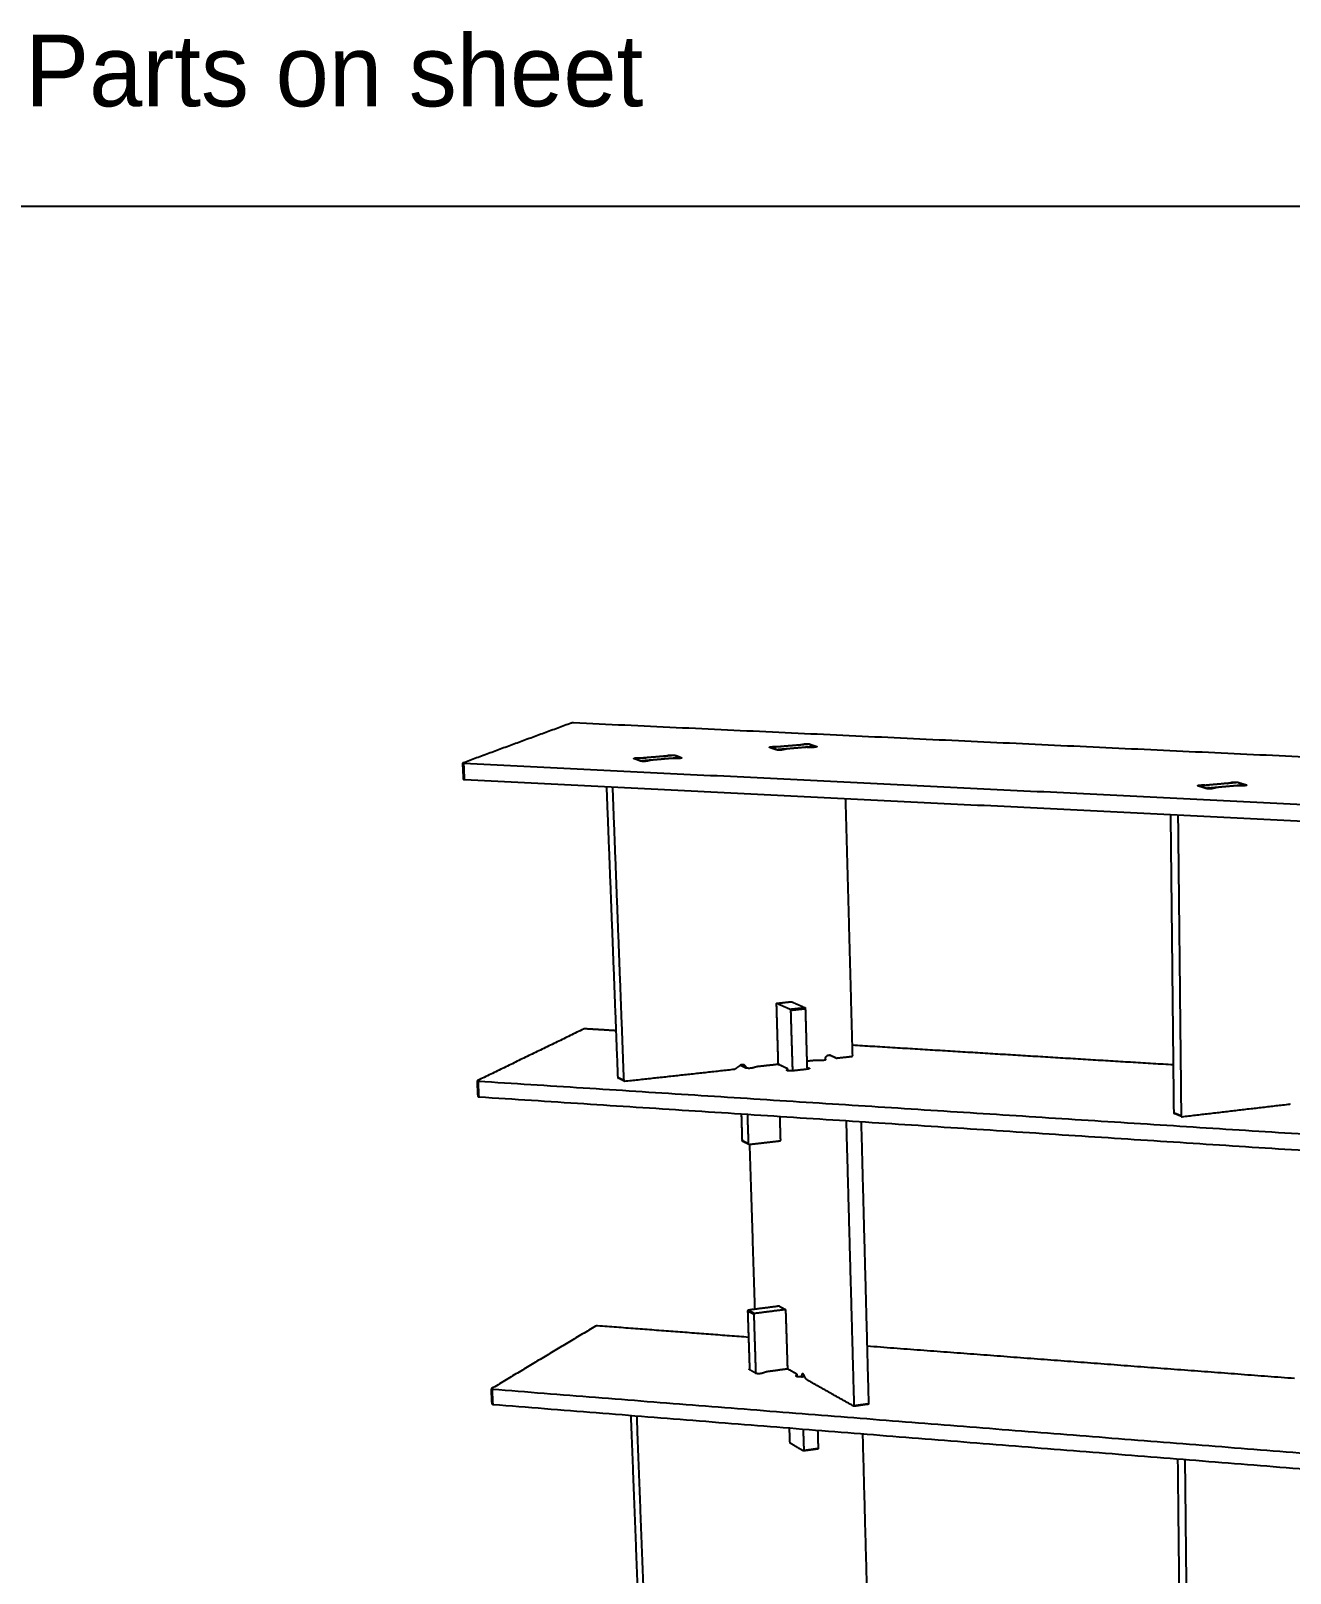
# Model space of a CAD drawing. Header units: millimetres. Extents: x -4641 to 5704, y -3753 to 2864.
# Drawn here: x 1660 to 2946, y -2179 to -603 of the extents above; entities that cross this region are included whole.
import ezdxf

# ---------------------------------------------------------------- set-up
doc = ezdxf.new("R2010")
doc.units = ezdxf.units.MM
doc.header["$MEASUREMENT"] = 0
doc.layers.add('Layer 02', color=1, linetype='Continuous', true_color=0xff0000)

msp = doc.modelspace()

# ---------------------------------------------------------------- linework, layer by layer
at = {"layer": 'Layer 02'}
for points in [[(-3623.4, -782.4), (671.7, -782.4), (4966.8, -782.4)], [(2212, -1310.7), (2156.7, -1331), (2101.4, -1351.4)], [(3891.4, -1389), (3052.8, -1349.7), (2214.3, -1310.5)], [(2421.3, -1337.9), (2418.1, -1336.8), (2414.8, -1335.6)], [(2422.2, -1337.9), (2418.9, -1336.7), (2415.7, -1335.6)], [(2419.1, -1334.7), (2422.5, -1334.7), (2425.9, -1334.7)], [(2419.1, -1335.3), (2419.1, -1335), (2419.1, -1334.7)], [(2432.8, -1337), (2427.5, -1337.4), (2422.2, -1337.9)], [(2425.9, -1334.7), (2425.9, -1334.7), (2425.9, -1334.7)], [(2432.5, -1337), (2430.5, -1337.5), (2428.4, -1337.9)], [(2450.9, -1335.5), (2441.9, -1336.2), (2432.9, -1337)], [(2444.7, -1333.1), (2446.8, -1332.7), (2448.8, -1332.2)], [(2444.7, -1333.2), (2444.7, -1333.1), (2444.7, -1333.1)], [(2448.9, -1332.8), (2448.9, -1332.5), (2448.8, -1332.2)], [(2461.6, -1334.6), (2456.3, -1335), (2451, -1335.5)], [(2458.2, -1335.5), (2454.8, -1335.5), (2451.4, -1335.4)], [(2461.6, -1334.6), (2458.3, -1333.4), (2455.1, -1332.3)], [(2455.4, -1332.3), (2458.6, -1333.5), (2461.9, -1334.6)], [(2455.9, -1332.2), (2459.2, -1333.4), (2462.4, -1334.5)], [(2455.9, -1332.5), (2455.9, -1332.4), (2455.9, -1332.2)], [(2462.5, -1335), (2462.5, -1334.8), (2462.4, -1334.5)], [(2102, -1368.1), (2101.6, -1359.8), (2101.2, -1351.5)], [(2102.3, -1351.7), (2973.6, -1394.4), (3845, -1437.1)], [(2103, -1368.3), (2102.6, -1360), (2102.3, -1351.7)], [(2282.5, -1349.5), (2279.4, -1348.3), (2276.2, -1347.1)], [(2283.3, -1349.4), (2280.2, -1348.2), (2277.1, -1347)], [(2280.7, -1346.1), (2284.1, -1346.1), (2287.6, -1346.2)], [(2280.7, -1346.7), (2280.7, -1346.4), (2280.7, -1346.1)], [(2294.2, -1348.5), (2288.8, -1348.9), (2283.3, -1349.4)], [(2287.6, -1346.2), (2287.6, -1346.2), (2287.6, -1346.2)], [(2294, -1348.5), (2291.8, -1349), (2289.6, -1349.5)], [(2312.7, -1346.9), (2303.5, -1347.7), (2294.3, -1348.5)], [(2306.8, -1344.6), (2309, -1344.1), (2311.1, -1343.6)], [(2306.8, -1344.6), (2306.8, -1344.6), (2306.8, -1344.6)], [(2311.1, -1344.2), (2311.1, -1343.9), (2311.1, -1343.6)], [(2323.7, -1346), (2318.3, -1346.5), (2312.9, -1346.9)], [(2320.1, -1346.9), (2316.7, -1346.9), (2313.2, -1346.9)], [(2323.7, -1346), (2320.5, -1344.9), (2317.4, -1343.7)], [(2317.7, -1343.8), (2320.9, -1344.9), (2324, -1346.1)], [(2318.2, -1343.6), (2321.4, -1344.8), (2324.5, -1346)], [(2318.2, -1343.9), (2318.2, -1343.8), (2318.2, -1343.6)], [(2324.6, -1346.5), (2324.6, -1346.2), (2324.5, -1346)], [(2103, -1368.3), (2973.7, -1411.6), (3844.4, -1454.9)], [(2247.9, -1375.5), (2253.7, -1524.1), (2259.4, -1672.7)], [(2254, -1375.8), (2259.8, -1525.8), (2265.5, -1675.7)], [(2860.1, -1377.4), (2856.3, -1376.2), (2852.4, -1375)], [(2861, -1377.4), (2857.1, -1376.1), (2853.2, -1374.9)], [(2856.4, -1373.9), (2859.9, -1373.9), (2863.5, -1374)], [(2856.4, -1374.6), (2856.4, -1374.3), (2856.4, -1373.9)], [(2871.6, -1376.4), (2866.3, -1376.9), (2861, -1377.4)], [(2863.5, -1374), (2863.5, -1374), (2863.5, -1374)], [(2871.4, -1376.5), (2869.4, -1377), (2867.5, -1377.5)], [(2889.8, -1374.8), (2880.8, -1375.6), (2871.7, -1376.4)], [(2882.3, -1372.3), (2884.3, -1371.8), (2886.2, -1371.3)], [(2882.3, -1372.3), (2882.3, -1372.3), (2882.3, -1372.3)], [(2886.2, -1372), (2886.2, -1371.6), (2886.2, -1371.3)], [(2900.5, -1373.8), (2895.2, -1374.3), (2889.9, -1374.8)], [(2897.4, -1374.8), (2893.8, -1374.8), (2890.2, -1374.8)], [(2900.5, -1373.8), (2896.6, -1372.6), (2892.7, -1371.4)], [(2893, -1371.4), (2896.8, -1372.6), (2900.7, -1373.8)], [(2893.5, -1371.3), (2897.4, -1372.5), (2901.3, -1373.8)], [(2893.5, -1371.6), (2893.5, -1371.4), (2893.5, -1371.3)], [(2901.3, -1374.4), (2901.3, -1374.1), (2901.3, -1373.8)], [(2499.4, -1650.2), (2495.9, -1518.9), (2492.3, -1387.7)], [(2824, -1404.2), (2825.7, -1556.5), (2827.3, -1708.8)], [(2831.6, -1404.6), (2833.3, -1558.3), (2834.9, -1712)], [(2421.9, -1596.9), (2429.4, -1596.1), (2436.9, -1595.3)], [(2422, -1596.9), (2429.5, -1596.1), (2437, -1595.3)], [(2422, -1596.9), (2428.8, -1599.9), (2435.6, -1602.9)], [(2435.6, -1602.9), (2443.1, -1602.1), (2450.6, -1601.3)], [(2436, -1604), (2443.5, -1603.2), (2451, -1602.4)], [(2436, -1604), (2436.9, -1635), (2437.9, -1666)], [(2437, -1595.3), (2443.8, -1598.3), (2450.6, -1601.3)], [(2451, -1602.4), (2451.9, -1633.4), (2452.8, -1664.3)], [(2224.5, -1623.3), (2170.4, -1649.6), (2116.2, -1675.9)], [(2257.6, -1625), (2242.2, -1624), (2226.8, -1623.1)], [(2471.5, -1654.8), (2471.5, -1654.5), (2471.5, -1654.1)], [(2475.6, -1649.8), (2475.8, -1649.8), (2475.9, -1649.9)], [(2482.4, -1652.8), (2479.2, -1651.4), (2475.9, -1649.9)], [(2476.9, -1650.1), (2479.7, -1651.5), (2482.4, -1652.8)], [(2482.8, -1652.9), (2490.7, -1652), (2498.6, -1651.2)], [(2826.8, -1659.9), (2663, -1649.9), (2499.1, -1639.8)], [(2266.4, -1676.5), (2322.6, -1670.4), (2378.8, -1664.2)], [(2379.2, -1664.1), (2381.9, -1662.1), (2384.5, -1660.2)], [(2390.3, -1663), (2387.3, -1661.6), (2384.4, -1660.2)], [(2401.4, -1661.8), (2399.3, -1662.4), (2397.3, -1663)], [(2423.1, -1659.4), (2412.4, -1660.6), (2401.8, -1661.7)], [(2432.9, -1663.7), (2428.3, -1661.6), (2423.7, -1659.4)], [(2432.2, -1665.2), (2432.6, -1664.5), (2433, -1663.8)], [(2432.2, -1665.4), (2432.2, -1665.3), (2432.2, -1665.2)], [(2433, -1663.8), (2433, -1664.8), (2433, -1665.8)], [(2433, -1665.8), (2433, -1664.8), (2433, -1663.8)], [(2452.8, -1664.3), (2445.3, -1665.2), (2437.9, -1666)], [(2460.1, -1655.4), (2456.4, -1655.8), (2452.6, -1656.2)], [(2452.8, -1662.7), (2453.2, -1662.8), (2453.6, -1662.9)], [(2453.7, -1664.2), (2453.7, -1663.5), (2453.6, -1662.9)], [(2467.3, -1655.4), (2464, -1655.4), (2460.6, -1655.4)], [(2116.8, -1692.2), (2116.4, -1684.1), (2116, -1676.1)], [(2117.8, -1692.5), (2117.4, -1684.4), (2117, -1676.4)], [(2117, -1676.4), (2974.4, -1731.4), (3831.8, -1786.4)], [(2265.5, -1675.7), (2262.5, -1674.2), (2259.4, -1672.7)], [(2265.9, -1676.4), (2262.9, -1674.9), (2259.9, -1673.4)], [(2117.8, -1692.5), (2974.4, -1748.1), (3831.1, -1803.7)], [(2835.8, -1712.8), (2890.8, -1706.3), (2945.8, -1699.9)], [(2385.6, -1709.8), (2386, -1723.5), (2386.4, -1737.2)], [(2391.8, -1710.2), (2392.3, -1725.3), (2392.8, -1740.3)], [(2425.9, -1736.5), (2425.5, -1724.5), (2425.2, -1712.4)], [(2492.7, -1716.8), (2496.7, -1862.4), (2500.7, -2008)], [(2834.9, -1712), (2831.1, -1710.4), (2827.3, -1708.8)], [(2835.4, -1712.7), (2831.6, -1711.1), (2827.8, -1709.5)], [(2508, -1717.8), (2511.8, -1861.9), (2515.6, -2005.9)], [(2392.8, -1740.3), (2389.6, -1738.8), (2386.4, -1737.2)], [(2393.2, -1741), (2390, -1739.5), (2386.9, -1737.9)], [(2393.6, -1741.1), (2409.4, -1739.3), (2425.1, -1737.5)], [(2399.7, -1909.5), (2397, -1825.3), (2394.3, -1741)], [(2424.1, -1906.4), (2408.5, -1908.4), (2392.9, -1910.4)], [(2430.4, -1909.9), (2427.2, -1908.1), (2424.1, -1906.4)], [(2424.5, -1906.5), (2427.7, -1908.2), (2430.8, -1909.9)], [(2392.1, -1911.4), (2393.1, -1941.3), (2394.1, -1971.3)], [(2398.4, -1914.9), (2395.2, -1913.1), (2392.1, -1911.4)], [(2399.2, -1913.9), (2396, -1912.2), (2392.9, -1910.4)], [(2398.4, -1914.9), (2399.4, -1944.9), (2400.3, -1974.9)], [(2430.4, -1909.9), (2414.8, -1911.9), (2399.2, -1913.9)], [(2433.1, -1970.5), (2432.2, -1940.6), (2431.2, -1910.6)], [(2236.7, -1926.8), (2183.6, -1958.7), (2130.5, -1990.6)], [(2393, -1938.2), (2316, -1932.3), (2238.9, -1926.5)], [(2950.8, -1980.3), (2732.4, -1963.8), (2514.1, -1947.3)], [(2400.3, -1974.9), (2397.2, -1973.1), (2394.1, -1971.3)], [(2411.3, -1973.5), (2409.2, -1974.2), (2407.2, -1974.9)], [(2432.7, -1970.6), (2422.1, -1972), (2411.6, -1973.4)], [(2442.3, -1975.7), (2437.8, -1973.2), (2433.2, -1970.6)], [(2441.6, -1977.6), (2442, -1976.7), (2442.4, -1975.9)], [(2441.6, -1977.8), (2441.6, -1977.7), (2441.6, -1977.6)], [(2442.4, -1975.8), (2442.4, -1977.1), (2442.5, -1978.3)], [(2442.5, -1978.3), (2442.4, -1977.1), (2442.4, -1975.9)], [(2447.2, -1978.5), (2448.8, -1978.3), (2450.3, -1978.1)], [(2451.9, -1981.1), (2450.7, -1978.8), (2449.5, -1976.5)], [(2500.4, -2008.6), (2476.2, -1995), (2452.1, -1981.3)], [(2131.1, -2006.3), (2130.7, -1998.6), (2130.4, -1990.8)], [(2132.1, -2006.7), (2131.7, -1998.9), (2131.4, -1991.1)], [(2131.4, -1991.1), (2975.2, -2057.7), (3819, -2124.3)], [(2132.1, -2006.7), (2975.2, -2073.8), (3818.4, -2141)], [(2515.4, -2006.6), (2507.9, -2007.6), (2500.5, -2008.7)], [(2500.7, -2008), (2508.2, -2006.9), (2515.6, -2005.9)], [(2272.7, -2017.9), (2278, -2154.7), (2283.3, -2291.6)], [(2278.7, -2018.4), (2284, -2157.1), (2289.3, -2295.8)], [(2435.4, -2045.3), (2435.1, -2038.1), (2434.9, -2030.8)], [(2448.8, -2031.9), (2449.1, -2042.8), (2449.5, -2053.7)], [(2449.1, -2054.3), (2442.4, -2050.4), (2435.7, -2046.4)], [(2463.6, -2033.1), (2463.9, -2042.4), (2464.1, -2051.6)], [(2515.8, -2259.9), (2512.8, -2148.3), (2509.8, -2036.8)], [(2463.9, -2052.3), (2456.6, -2053.3), (2449.2, -2054.3)], [(2449.5, -2053.7), (2456.8, -2052.6), (2464.1, -2051.6)], [(2831.3, -2062.4), (2832.8, -2202.4), (2834.4, -2342.4)], [(2838.7, -2063), (2840.2, -2205), (2841.7, -2346.9)]]:
    msp.add_open_spline(points, degree=2, dxfattribs=at)
for points, weights in [([(2214.3, -1310.5), (2212.7, -1310.4), (2212, -1310.7)], [6958.56555212, 4920.80714469, 6957.23651785]), ([(2415.7, -1335.6), (2415.4, -1335.6), (2415.2, -1335.8)], [1, 0.952291263925, 1]), ([(2422.2, -1337.9), (2421.9, -1337.9), (2421.7, -1338)], [1, 0.95821890486, 1]), ([(2425.9, -1334.7), (2426.1, -1334.7), (2426.3, -1334.7)], [1, 0.999515196501, 1]), ([(2432.9, -1337), (2432.7, -1337), (2432.5, -1337)], [1, 0.997783770367, 1]), ([(2444.5, -1333.2), (2444.6, -1333.2), (2444.7, -1333.1)], [1, 0.99847193975, 1]), ([(2451.4, -1335.4), (2451.1, -1335.4), (2450.9, -1335.5)], [1, 0.999106925365, 1]), ([(2455.4, -1332.3), (2455.2, -1332.3), (2455.1, -1332.3)], [1, 0.978356906947, 1]), ([(2462.4, -1335), (2462.2, -1334.5), (2461.6, -1334.6)], [5992.1819371, 5363.46220432, 6795.09419192]), ([(2101.4, -1351.4), (2100.6, -1351.7), (2102.3, -1351.7)], [6685.55528676, 4726.10345467, 6683.21295304]), ([(2277.1, -1347), (2276.8, -1347.1), (2276.6, -1347.3)], [1, 0.950875164049, 1]), ([(2283.3, -1349.4), (2283.1, -1349.4), (2282.9, -1349.6)], [1, 0.957452454131, 1]), ([(2287.6, -1346.2), (2287.8, -1346.2), (2288, -1346.1)], [1, 0.999511687563, 1]), ([(2294.3, -1348.5), (2294.1, -1348.5), (2294, -1348.5)], [1, 0.997898875415, 1]), ([(2306.6, -1344.6), (2306.7, -1344.6), (2306.8, -1344.6)], [1, 0.998563317348, 1]), ([(2313.2, -1346.9), (2313, -1346.9), (2312.7, -1346.9)], [1, 0.999105595098, 1]), ([(2317.7, -1343.8), (2317.5, -1343.7), (2317.4, -1343.7)], [1, 0.97638907526, 1]), ([(2324.5, -1346.5), (2324.2, -1346), (2323.7, -1346)], [5903.65626257, 5330.46074614, 6720.03973408]), ([(2102, -1368.1), (2102, -1368.3), (2103, -1368.3)], [5867.56532858, 5316.75969114, 6688.5056789]), ([(2853.2, -1374.9), (2853, -1374.9), (2852.8, -1375.1)], [1, 0.954570044073, 1]), ([(2861, -1377.4), (2860.7, -1377.4), (2860.5, -1377.5)], [1, 0.958886620692, 1]), ([(2863.5, -1374), (2863.7, -1374), (2863.9, -1374)], [1, 0.999451834838, 1]), ([(2871.7, -1376.4), (2871.6, -1376.4), (2871.4, -1376.5)], [1, 0.996953524413, 1]), ([(2882.1, -1372.3), (2882.2, -1372.3), (2882.3, -1372.3)], [1, 0.997842223065, 1]), ([(2890.2, -1374.8), (2890, -1374.8), (2889.8, -1374.8)], [1, 0.998971174904, 1]), ([(2893, -1371.4), (2892.8, -1371.4), (2892.7, -1371.4)], [1, 0.980726587281, 1]), ([(2901.3, -1374.4), (2901.1, -1373.8), (2900.5, -1373.8)], [5914.02449413, 5026.316921, 6544.5742002]), ([(2421.7, -1597.6), (2421.6, -1596.7), (2422, -1596.9)], [6853.60478817, 4846.02332043, 6852.47318004]), ([(2435.6, -1602.9), (2436, -1603.1), (2436, -1604)], [6820.64560351, 4822.33250844, 6820.10207603]), ([(2436.9, -1595.3), (2436.9, -1595.3), (2437, -1595.3)], [1, 0.966182994907, 1]), ([(2450.6, -1601.3), (2451, -1601.5), (2451, -1602.4)], [6828.93382585, 4828.19316666, 6828.39029837]), ([(2226.8, -1623.1), (2225.2, -1623), (2224.5, -1623.3)], [7063.83200726, 4995.24176896, 7062.502973]), ([(2482.4, -1652.8), (2482.6, -1652.9), (2482.8, -1652.9)], [1, 0.959243847979, 1]), ([(2498.6, -1651.2), (2499.4, -1651.1), (2499.4, -1650.2)], [6916.01615944, 4890.68751726, 6916.18257591]), ([(2378.8, -1664.2), (2379, -1664.2), (2379.2, -1664.1)], [1, 0.965788280401, 1]), ([(2401.8, -1661.7), (2401.6, -1661.8), (2401.4, -1661.8)], [1, 0.996336314354, 1]), ([(2423.7, -1659.4), (2423.5, -1659.4), (2423.1, -1659.4)], [6873.69580712, 4860.73304197, 6873.88436262]), ([(2423.3, -1659.4), (2423.4, -1659.4), (2423.5, -1659.4)], [1, 0.99943889944, 1]), ([(2433, -1663.8), (2433, -1663.7), (2432.9, -1663.7)], [6851.67284981, 6619.09755664, 6852.15262999]), ([(2460.6, -1655.4), (2460.4, -1655.4), (2460.1, -1655.4)], [1, 0.998465134967, 1]), ([(2116.2, -1675.9), (2115.4, -1676.3), (2117, -1676.4)], [6790.82174191, 4800.53807893, 6788.47940819]), ([(2259.4, -1672.7), (2259.4, -1673.2), (2259.9, -1673.4)], [6802.33089334, 5498.03595954, 5901.95432027]), ([(2265.5, -1675.7), (2265.6, -1676.6), (2266.4, -1676.5)], [6787.25467287, 4799.52172274, 6788.00917]), ([(2116.8, -1692.2), (2116.8, -1692.4), (2117.8, -1692.5)], [5959.90121481, 5400.42042245, 6793.77213404]), ([(2945.8, -1699.9), (2946.1, -1699.8), (2946.2, -1699.7)], [1, 0.964832003386, 1]), ([(2827.3, -1708.8), (2827.4, -1709.3), (2827.8, -1709.5)], [6626.86535945, 5269.4473578, 5811.22924458]), ([(2834.9, -1712), (2834.9, -1712.9), (2835.8, -1712.8)], [6611.78913899, 4675.44885387, 6612.54363611]), ([(2386.4, -1737.2), (2386.5, -1737.7), (2386.9, -1737.9)], [6896.57498545, 5574.89948881, 5983.29013784]), ([(2392.8, -1740.3), (2392.8, -1741.2), (2393.6, -1741.1)], [6881.49876499, 4866.16235936, 6882.25326211]), ([(2425.1, -1737.5), (2425.9, -1737.4), (2425.9, -1736.5)], [6899.75062038, 4879.18604429, 6899.91703685]), ([(2424.5, -1906.5), (2424.3, -1906.4), (2424.1, -1906.4)], [1, 0.950768228845, 1]), ([(2392.9, -1910.4), (2392.1, -1910.5), (2392.1, -1911.4)], [6955.69558968, 4918.09392721, 6955.52917321]), ([(2399.2, -1913.9), (2398.4, -1914), (2398.4, -1914.9)], [6940.61936922, 4907.43342948, 6940.45295274]), ([(2431.2, -1910.6), (2431.2, -1909.8), (2430.4, -1909.9)], [6958.87122461, 4920.45794401, 6958.11672748]), ([(2238.9, -1926.5), (2237.4, -1926.4), (2236.7, -1926.8)], [7169.0984437, 5069.67637999, 7167.76940943]), ([(2394.1, -1971.3), (2393.4, -1970.9), (2394, -1970.5)], [6976.03897606, 6281.17842436, 6624.71746582]), ([(2411.6, -1973.4), (2411.4, -1973.4), (2411.3, -1973.5)], [1, 0.99461818787, 1]), ([(2433.2, -1970.6), (2433.1, -1970.5), (2432.7, -1970.6)], [6978.96224355, 4935.167653, 6979.15079906]), ([(2433.2, -1970.6), (2433.1, -1970.5), (2433.1, -1970.5)], [1, 0.998155144776, 1]), ([(2442.4, -1975.9), (2442.4, -1975.8), (2442.3, -1975.7)], [6956.93928625, 6720.78700205, 6957.41906642]), ([(2452.1, -1981.3), (2452, -1981.2), (2451.9, -1981.1)], [6934.33748265, 6698.92405379, 6934.71645163]), ([(2130.5, -1990.6), (2129.8, -1991), (2131.4, -1991.1)], [6896.08817834, 4874.97268997, 6893.74584462]), ([(2131.1, -2006.3), (2131.1, -2006.6), (2132.1, -2006.7)], [6052.23197218, 5484.08750467, 6899.03857047]), ([(2500.7, -2008), (2500.7, -2008.8), (2500.4, -2008.6)], [6821.62415725, 4823.82461821, 6822.75576537]), ([(2515.6, -2005.9), (2515.7, -2006.6), (2515.4, -2006.6)], [6829.91237958, 5215.99618899, 6207.24644636]), ([(2435.7, -2046.4), (2435.4, -2046.2), (2435.4, -2045.3)], [7004.63986307, 4953.62143187, 7005.18339055]), ([(2449.5, -2053.7), (2449.5, -2054.5), (2449.1, -2054.3)], [6971.6806784, 4929.93060187, 6972.81228653]), ([(2464.1, -2051.6), (2464.2, -2052.2), (2463.9, -2052.3)], [6979.96890074, 5339.27909431, 6333.00624174])]:
    msp.add_rational_spline(points, weights, degree=2, dxfattribs=at)
for points, weights, knots in [([(2414.8, -1335.6), (2413.9, -1335.3), (2415.3, -1335), (2416.7, -1334.7), (2419.1, -1334.7)], [6788.06846751, 5881.13754937, 6792.36688347, 5884.81618235, 6794.44071244], [-10963.457083, -10963.457083, -10963.457083, -10958.746322, -10958.746322, -10954.035562, -10954.035562, -10954.035562]), ([(2455.1, -1332.3), (2449.7, -1332.7), (2444.4, -1333.2), (2435.4, -1333.9), (2426.4, -1334.7), (2421, -1335.1), (2415.7, -1335.6)], [6810.17041239, 6807.22941776, 6804.28842221, 6799.35181075, 6794.41519928, 6791.47207065, 6788.52894295], [-1690.116451, -1690.116451, -1690.116451, -1664.014998, -1664.014998, -1620.218106, -1620.218106, -1594.116451, -1594.116451, -1594.116451]), ([(2428.4, -1337.9), (2427, -1338.3), (2424.6, -1338.3), (2422.3, -1338.3), (2421.3, -1337.9)], [6772.83356638, 5864.22148434, 6770.76421029, 5864.31308907, 6772.99224705], [-10772.052496, -10772.052496, -10772.052496, -10767.341738, -10767.341738, -10762.63098, -10762.63098, -10762.63098]), ([(2448.8, -1332.2), (2449.6, -1332), (2450.7, -1332), (2454.3, -1331.7), (2455.9, -1332.2)], [6810.78953082, 7005.81608364, 7831.18214915, 5293.84532176, 6810.63085054], [-10881.504214, -10881.504214, -10881.504214, -10878.887235, -10878.887235, -10872.044026, -10872.044026, -10872.044026]), ([(2462.4, -1334.5), (2464, -1335), (2460.5, -1335.4), (2459.4, -1335.5), (2458.2, -1335.5)], [6795.55463008, 5276.56283724, 7805.19685428, 7796.63096854, 7805.19685428], [-10854.044026, -10854.044026, -10854.044026, -10847.200819, -10847.200819, -10844.909579, -10844.909579, -10844.909579]), ([(2276.2, -1347.1), (2275.3, -1346.8), (2276.8, -1346.4), (2278.3, -1346.1), (2280.7, -1346.1)], [6713.01400967, 5816.13185643, 6717.3128034, 5819.81048951, 6719.3862546], [-10560.766141, -10560.766141, -10560.766141, -10556.055381, -10556.055381, -10551.34462, -10551.34462, -10551.34462]), ([(2317.4, -1343.7), (2311.9, -1344.2), (2306.4, -1344.6), (2297.3, -1345.4), (2288.1, -1346.1), (2282.6, -1346.6), (2277.1, -1347)], [6735.11595455, 6732.17495716, 6729.23395883, 6724.29734735, 6719.36073587, 6716.41761002, 6713.47448511], [-1451.719733, -1451.719733, -1451.719733, -1425.61828, -1425.61828, -1381.821388, -1381.821388, -1355.719733, -1355.719733, -1355.719733]), ([(2289.6, -1349.5), (2288.2, -1349.8), (2285.8, -1349.8), (2283.4, -1349.8), (2282.5, -1349.5)], [6697.77910855, 5799.21561673, 6695.70975245, 5799.30722147, 6697.93778921], [-10588.187657, -10588.187657, -10588.187657, -10583.476899, -10583.476899, -10578.766141, -10578.766141, -10578.766141]), ([(2311.1, -1343.6), (2311.8, -1343.4), (2313, -1343.4), (2316.7, -1343.1), (2318.2, -1343.6)], [6735.73507298, 6928.62467646, 7744.90366733, 5235.53678714, 6735.5763927], [-10697.639375, -10697.639375, -10697.639375, -10695.022396, -10695.022396, -10688.179187, -10688.179187, -10688.179187]), ([(2324.5, -1346), (2326, -1346.5), (2322.5, -1346.8), (2321.3, -1346.9), (2320.1, -1346.9)], [6720.50017224, 5218.25430275, 7718.91837281, 7710.45742245, 7718.91837281], [-10670.179187, -10670.179187, -10670.179187, -10663.33598, -10663.33598, -10661.005938, -10661.005938, -10661.005938]), ([(2852.4, -1375), (2851.3, -1374.6), (2852.6, -1374.3), (2853.9, -1373.9), (2856.4, -1373.9)], [6537.54839298, 5664.15926933, 6541.84718453, 5667.83790184, 6543.920638], [-10508.843614, -10508.843614, -10508.843614, -10504.132856, -10504.132856, -10499.422098, -10499.422098, -10499.422098]), ([(2892.7, -1371.4), (2887.3, -1371.9), (2882, -1372.3), (2873, -1373.1), (2864, -1373.9), (2858.6, -1374.4), (2853.2, -1374.9)], [6559.65042066, 6556.70935386, 6553.76828613, 6548.83167465, 6543.89506318, 6540.95200673, 6538.00895122], [-1451.719733, -1451.719733, -1451.719733, -1425.61828, -1425.61828, -1381.821388, -1381.821388, -1355.719733, -1355.719733, -1355.719733]), ([(2867.5, -1377.5), (2866.2, -1377.8), (2863.7, -1377.8), (2861.2, -1377.8), (2860.1, -1377.4)], [6522.31349621, 5647.24107274, 6520.2441357, 5647.33267497, 6522.47217251], [-10536.265135, -10536.265135, -10536.265135, -10531.554374, -10531.554374, -10526.843614, -10526.843614, -10526.843614]), ([(2886.2, -1371.3), (2886.9, -1371.1), (2888, -1371), (2891.7, -1370.7), (2893.5, -1371.3)], [6560.26945846, 6748.16404928, 7543.19828164, 5099.22061121, 6560.11077601], [-10426.890751, -10426.890751, -10426.890751, -10424.273775, -10424.273775, -10417.430568, -10417.430568, -10417.430568]), ([(2901.3, -1373.8), (2903.2, -1374.3), (2899.7, -1374.7), (2898.5, -1374.8), (2897.4, -1374.8)], [6545.03455554, 5081.93812682, 7517.21298712, 7507.62529803, 7517.21298712], [-10399.430568, -10399.430568, -10399.430568, -10392.587359, -10392.587359, -10390.25096, -10390.25096, -10390.25096]), ([(2423.5, -1659.4), (2423.5, -1659.4), (2423.5, -1659.4), (2422.6, -1628.5), (2421.7, -1597.6)], [6874.13190209, 6874.12469466, 6874.11748723, 6863.86113554, 6853.60478817], [3077.457747, 3077.457747, 3077.457747, 3077.506829, 3077.506829, 3147.258214, 3147.258214, 3147.258214]), ([(2471.5, -1654.1), (2472.4, -1654.6), (2471, -1655), (2469.7, -1655.4), (2467.3, -1655.4)], [6900.82108519, 5975.02666984, 6896.52229147, 5971.34803678, 6894.4488403], [-14916.656644, -14916.656644, -14916.656644, -14911.945883, -14911.945883, -14907.235123, -14907.235123, -14907.235123]), ([(2471.5, -1654.1), (2471.4, -1651.9), (2473.2, -1650.5), (2475.1, -1649.2), (2476.9, -1650.1)], [6900.82108519, 5976.25080202, 6900.71349054, 5977.38354986, 6902.7814801], [-2085.557261, -2085.557261, -2085.557261, -2080.846499, -2080.846499, -2076.13574, -2076.13574, -2076.13574]), ([(2384.5, -1660.2), (2386.4, -1658.8), (2388.3, -1659.7), (2390.2, -1660.7), (2390.3, -1663)], [6851.44314842, 5934.71305744, 6853.5175588, 5937.16693846, 6855.69631912], [-2538.283635, -2538.283635, -2538.283635, -2533.572876, -2533.572876, -2528.862114, -2528.862114, -2528.862114]), ([(2397.3, -1663), (2395.9, -1663.4), (2393.5, -1663.4), (2391.2, -1663.4), (2390.3, -1663)], [6855.5376385, 5935.85280533, 6853.46828239, 5935.94441005, 6855.69631912], [-14733.686363, -14733.686363, -14733.686363, -14728.975605, -14728.975605, -14724.264847, -14724.264847, -14724.264847]), ([(2437.9, -1666), (2435.7, -1666.2), (2433.8, -1666), (2431.9, -1665.7), (2432.2, -1665.2)], [6840.61187888, 5923.726755, 6840.70114758, 5925.95279524, 6844.46789639], [-14811.460744, -14811.460744, -14811.460744, -14806.749984, -14806.749984, -14802.039224, -14802.039224, -14802.039224]), ([(2453.6, -1662.9), (2455.5, -1663.1), (2455.3, -1663.6), (2455, -1664.1), (2452.8, -1664.3)], [6856.34652042, 5937.27647776, 6852.57752283, 5932.97773538, 6848.90010122], [-14838.88226, -14838.88226, -14838.88226, -14834.171502, -14834.171502, -14829.460744, -14829.460744, -14829.460744]), ([(2407.2, -1974.9), (2405.8, -1975.4), (2403.5, -1975.4), (2401.2, -1975.4), (2400.3, -1974.9)], [6960.80407493, 6027.02575131, 6958.73471884, 6027.11735605, 6960.96275559], [-14733.686363, -14733.686363, -14733.686363, -14728.975605, -14728.975605, -14724.264847, -14724.264847, -14724.264847]), ([(2447.2, -1978.5), (2445.1, -1978.8), (2443.2, -1978.5), (2441.4, -1978.2), (2441.6, -1977.6)], [6945.87827391, 6014.89965551, 6945.96756331, 6017.12571965, 6949.73433283], [-14811.460744, -14811.460744, -14811.460744, -14806.749984, -14806.749984, -14802.039224, -14802.039224, -14802.039224]), ([(2449.5, -1976.5), (2448.7, -1974.9), (2447.9, -1975.6), (2447.1, -1976.3), (2447.2, -1978.5)], [6939.08062769, 6011.35246733, 6942.85216275, 6015.27523047, 6945.87827391], [1985.851359, 1985.851359, 1985.851359, 1990.562117, 1990.562117, 1995.27288, 1995.27288, 1995.27288])]:
    msp.add_rational_spline(points, weights, degree=2, knots=knots, dxfattribs=at)

# ---------------------------------------------------------------- texts
at = {"layer": 'Layer 02', "insert": (1654.2, -681.6), "char_height": 73.221, "width": 695.346, "attachment_point": 7, "line_spacing_factor": 0.963855}
msp.add_mtext('\\fMyriadPro-Regular;Parts on sheet', dxfattribs=at)

doc.saveas('drawing.dxf')
